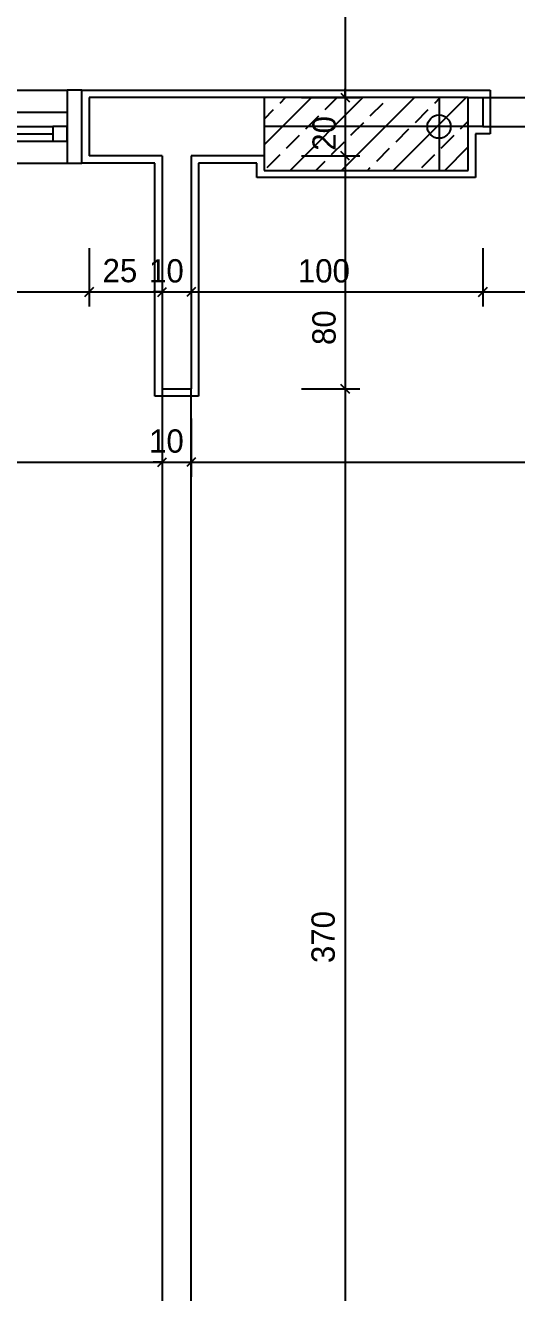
# Model space of a CAD drawing. Extents: x 182769.15 to 182771.38, y 101811.72 to 101812.21.
# Drawn here: x 182769.3163 to 182769.35, y 101811.9538 to 101812.0408 of the extents above; entities that cross this region are included whole.
import ezdxf

# ---------------------------------------------------------------- set-up
doc = ezdxf.new("R2010")
doc.units = 0
doc.header["$MEASUREMENT"] = 0
doc.linetypes.add('DOT3', pattern=[0.06, 0, -0.06])
doc.linetypes.add('DUZ', pattern=[500, 500])
doc.layers.get('0').update_dxf_attribs({"color": 1, "linetype": 'DUZ'})
for name, color, linetype in [('aks merkezleri', 1, 'Continuous'), ('DUVAR', 7, 'Continuous'), ('IZDOT', 2, 'DOT3'), ('iç yatay', 3, 'Continuous'), ('KAPI', 3, 'Continuous'), ('KOLON', 3, 'Continuous'), ('SIVA', 1, 'Continuous'), ('TARAMA', 15, 'Continuous')]:
    doc.layers.add(name, color=color, linetype=linetype)
doc.styles.add('İÇ ÖLÇÜ', font='stylu.ttf', dxfattribs={"height": 8})

msp = doc.modelspace()

# ---------------------------------------------------------------- linework, layer by layer
at = {"color": 0, "linetype": 'ByBlock'}
for p, q in [((182769.3379859896, 101812.0361237126), (182769.3385859896, 101812.0355237126)), ((182769.3379859896, 101812.0361237126), (182769.3385859896, 101812.0355237126)), ((182769.3385859896, 101812.0315237137), (182769.3379859896, 101812.0321237137)), ((182769.3385859896, 101812.0315237137), (182769.3379859896, 101812.0321237137)), ((182769.3210176411, 101812.0227771548), (182769.3204176411, 101812.0221771548)), ((182769.3204176411, 101812.0221771548), (182769.3210176411, 101812.0227771548)), ((182769.3254176411, 101812.0221771548), (182769.3260176411, 101812.0227771548)), ((182769.3254176411, 101812.0221771548), (182769.3260176411, 101812.0227771548)), ((182769.3280176411, 101812.0227771548), (182769.3274176411, 101812.0221771548)), ((182769.3280176411, 101812.0227771548), (182769.3274176411, 101812.0221771548)), ((182769.3480176411, 101812.0227771548), (182769.3474176411, 101812.0221771548)), ((182769.3474176411, 101812.0221771548), (182769.3480176411, 101812.0227771548)), ((182769.3385859896, 101812.0155237126), (182769.3379859896, 101812.0161237126)), ((182769.3379859896, 101812.0161237126), (182769.3385859896, 101812.0155237126)), ((182769.3254176411, 101812.0104972821), (182769.3260176411, 101812.0110972821)), ((182769.3254176411, 101812.0104972821), (182769.3260176411, 101812.0110972821)), ((182769.3280176411, 101812.0110972821), (182769.3274176411, 101812.0104972821)), ((182769.3280176411, 101812.0110972821), (182769.3274176411, 101812.0104972821))]:
    msp.add_line(p, q, dxfattribs=at)
at = {"layer": 'aks merkezleri'}
for p, q in [((182769.344717641, 101812.0358237138), (182769.344717641, 101812.0308237138)), ((182769.346717641, 101812.0338237138), (182769.3327176411, 101812.0338237138))]:
    msp.add_line(p, q, dxfattribs=at)
msp.add_circle((182769.344717641, 101812.0338237138), 0.0008, dxfattribs=at)
at = {"layer": 'DUVAR'}
for p, q in [((182769.3207176411, 101812.0358237126), (182769.3207176411, 101812.0318237126)), ((182769.3327176411, 101812.0358237126), (182769.3207176411, 101812.0358237126)), ((182769.346717641, 101812.0358237126), (182769.347717641, 101812.0358237126)), ((182769.347717641, 101812.0358237126), (182769.347717641, 101812.0338237126)), ((182769.347717641, 101812.0338237126), (182769.346717641, 101812.0338237138)), ((182769.325717641, 101812.0318237126), (182769.3207176411, 101812.0318237126)), ((182769.325717641, 101812.0318237126), (182769.325717641, 101812.0158237126)), ((182769.3327176411, 101812.0318237138), (182769.327717641, 101812.0318237126)), ((182769.327717641, 101812.0318237126), (182769.327717641, 101812.0158237126)), ((182769.325717641, 101812.0158237126), (182769.327717641, 101812.0158237126))]:
    msp.add_line(p, q, dxfattribs=at)
at = {"layer": 'IZDOT', "linetype": 'DOT3', "ltscale": 50}
for p, q in [((182769.347717641, 101812.0358237126), (182769.387717641, 101812.0358237126)), ((182769.347717641, 101812.0338237126), (182769.387717641, 101812.0338237126)), ((182769.325717641, 101812.0158237126), (182769.325717641, 101811.9418237126)), ((182769.327717641, 101811.9418237126), (182769.327717641, 101812.0158237126))]:
    msp.add_line(p, q, dxfattribs=at)
at = {"layer": 'iç yatay'}
for p, q in [((182769.3382859896, 101812.0762237126), (182769.3382859896, 101812.0354237126)), ((182769.3382859896, 101812.0358237126), (182769.3382859896, 101812.0364237126)), ((182769.3352859896, 101812.0358237126), (182769.3392859896, 101812.0358237126)), ((182769.3352859896, 101812.0358237126), (182769.3392859896, 101812.0358237126)), ((182769.3382859896, 101812.0358237126), (182769.3382859896, 101812.0318237137)), ((182769.3352859896, 101812.0318237137), (182769.3392859896, 101812.0318237137)), ((182769.3352859896, 101812.0318237137), (182769.3392859896, 101812.0318237137)), ((182769.3382859896, 101812.0322237137), (182769.3382859896, 101812.0154237126)), ((182769.3382859896, 101812.0318237137), (182769.3382859896, 101812.0312237137)), ((182769.3207176411, 101812.0254771548), (182769.3207176411, 101812.0214771548)), ((182769.3207176411, 101812.0254771548), (182769.3207176411, 101812.0214771548)), ((182769.325717641, 101812.0254771548), (182769.325717641, 101812.0214771548)), ((182769.325717641, 101812.0254771548), (182769.325717641, 101812.0214771548)), ((182769.327717641, 101812.0254771548), (182769.327717641, 101812.0214771548)), ((182769.327717641, 101812.0254771548), (182769.327717641, 101812.0214771548)), ((182769.347717641, 101812.0254771548), (182769.347717641, 101812.0214771548)), ((182769.347717641, 101812.0254771548), (182769.347717641, 101812.0214771548)), ((182769.2803021052, 101812.0224771548), (182769.3211176411, 101812.0224771548)), ((182769.320317641, 101812.0224771548), (182769.3261176411, 101812.0224771548)), ((182769.325717641, 101812.0224771548), (182769.325117641, 101812.0224771548)), ((182769.325717641, 101812.0224771548), (182769.327717641, 101812.0224771548)), ((182769.3273176411, 101812.0224771548), (182769.3481176411, 101812.0224771548)), ((182769.327717641, 101812.0224771548), (182769.328317641, 101812.0224771548)), ((182769.347317641, 101812.0224771548), (182769.3881644359, 101812.0224771548)), ((182769.3382859896, 101812.0162237126), (182769.3382859896, 101811.9414179092)), ((182769.3352859896, 101812.0158237126), (182769.3392859896, 101812.0158237126)), ((182769.3352859896, 101812.0158237126), (182769.3392859896, 101812.0158237126)), ((182769.325717641, 101812.0137972821), (182769.325717641, 101812.0097972821)), ((182769.325717641, 101812.0137972821), (182769.325717641, 101812.0097972821)), ((182769.327717641, 101812.0137972821), (182769.327717641, 101812.0097972821)), ((182769.327717641, 101812.0137972821), (182769.327717641, 101812.0097972821)), ((182769.263317641, 101812.0107972821), (182769.3261176411, 101812.0107972821)), ((182769.325717641, 101812.0107972821), (182769.325117641, 101812.0107972821)), ((182769.325717641, 101812.0107972821), (182769.327717641, 101812.0107972821)), ((182769.3273176411, 101812.0107972821), (182769.4241176411, 101812.0107972821)), ((182769.327717641, 101812.0107972821), (182769.328317641, 101812.0107972821))]:
    msp.add_line(p, q, dxfattribs=at)
at = {"layer": 'KAPI', "color": 8}
for p, q in [((182769.282217641, 101812.0363237126), (182769.3192176411, 101812.0363237126)), ((182769.282217641, 101812.0313237126), (182769.3192176411, 101812.0313237126))]:
    msp.add_line(p, q, dxfattribs=at)
at = {"layer": 'KAPI'}
for p, q in [((182769.320217641, 101812.0363237126), (182769.3192176411, 101812.0363237126)), ((182769.3192176411, 101812.0363237126), (182769.3192176411, 101812.0313237126)), ((182769.320217641, 101812.0313237126), (182769.320217641, 101812.0363237126)), ((182769.3192176411, 101812.0338237126), (182769.3182176411, 101812.0338237126)), ((182769.3182176411, 101812.0338237126), (182769.3182176411, 101812.0328237126)), ((182769.3192176411, 101812.0328237126), (182769.3192176411, 101812.0338237126)), ((182769.3017176411, 101812.0333237126), (182769.3182176411, 101812.0333237126)), ((182769.3182176411, 101812.0328237126), (182769.3192176411, 101812.0328237126)), ((182769.3192176411, 101812.0313237126), (182769.320217641, 101812.0313237126))]:
    msp.add_line(p, q, dxfattribs=at)
at = {"layer": 'KAPI', "color": 1}
for p, q in [((182769.300717641, 101812.0348237126), (182769.3192176411, 101812.0348237126)), ((182769.3017176411, 101812.0338237126), (182769.3182176411, 101812.0338237126)), ((182769.3017176411, 101812.0328237126), (182769.3182176411, 101812.0328237126))]:
    msp.add_line(p, q, dxfattribs=at)
at = {"layer": 'KOLON'}
for p, q in [((182769.3327176411, 101812.0358237126), (182769.3327176411, 101812.0308237126)), ((182769.346717641, 101812.0358237126), (182769.3327176411, 101812.0358237126)), ((182769.346717641, 101812.0308237126), (182769.346717641, 101812.0358237126)), ((182769.3327176411, 101812.0308237126), (182769.346717641, 101812.0308237126))]:
    msp.add_line(p, q, dxfattribs=at)
at = {"layer": 'SIVA'}
for p, q in [((182769.320217641, 101812.0363237126), (182769.3482176411, 101812.0363237126)), ((182769.320217641, 101812.0313237126), (182769.320217641, 101812.0363237126)), ((182769.3482176411, 101812.0363237126), (182769.3482176411, 101812.0333237121)), ((182769.3482176411, 101812.0333237121), (182769.347217641, 101812.0333237132)), ((182769.347217641, 101812.0333237132), (182769.347217641, 101812.0303237126)), ((182769.325217641, 101812.0313237126), (182769.320217641, 101812.0313237126)), ((182769.325217641, 101812.0153237126), (182769.325217641, 101812.0313237126)), ((182769.3322176411, 101812.0313237137), (182769.328217641, 101812.0313237127)), ((182769.328217641, 101812.0313237127), (182769.328217641, 101812.0153237126)), ((182769.3322176411, 101812.0303237126), (182769.3322176411, 101812.0313237137)), ((182769.347217641, 101812.0303237126), (182769.3322176411, 101812.0303237126)), ((182769.328217641, 101812.0153237126), (182769.325217641, 101812.0153237126))]:
    msp.add_line(p, q, dxfattribs=at)
at = {"layer": 'TARAMA'}
for p, q in [((182769.3327176411, 101812.0325767711), (182769.3359645825, 101812.0358237126)), ((182769.3338157343, 101812.0354426314), (182769.3341968156, 101812.0358237126)), ((182769.3345001164, 101812.0308237126), (182769.3395001164, 101812.0358237126)), ((182769.3369093265, 101812.0350006896), (182769.3377323495, 101812.0358237126)), ((182769.3380356503, 101812.0308237126), (182769.3430356504, 101812.0358237126)), ((182769.3400029186, 101812.0345587479), (182769.3408868021, 101812.0354426314)), ((182769.3415711843, 101812.0308237126), (182769.3465711843, 101812.0358237126)), ((182769.344422336, 101812.0354426314), (182769.3448034173, 101812.0358237126)), ((182769.3327176411, 101812.0343445381), (182769.3333737926, 101812.0350006896)), ((182769.3355835013, 101812.0336748644), (182769.3364673847, 101812.0345587479)), ((182769.3430965108, 101812.0341168061), (182769.3439803943, 101812.0350006896)), ((182769.3386770934, 101812.0332329227), (182769.3395609769, 101812.0341168061)), ((182769.3417706856, 101812.0327909809), (182769.3426545691, 101812.0336748644)), ((182769.346190103, 101812.0336748644), (182769.346717641, 101812.0342024025)), ((182769.3342576761, 101812.0323490392), (182769.3351415595, 101812.0332329227)), ((182769.3373512682, 101812.0319070975), (182769.3382351517, 101812.0327909809)), ((182769.3448642778, 101812.0323490392), (182769.3457481613, 101812.0332329227)), ((182769.3329318508, 101812.031023214), (182769.3338157343, 101812.0319070975)), ((182769.3404448604, 101812.0314651557), (182769.3413287439, 101812.0323490392)), ((182769.3435384526, 101812.031023214), (182769.344422336, 101812.0319070975)), ((182769.3451067182, 101812.0308237126), (182769.346717641, 101812.0324346355)), ((182769.3362678834, 101812.0308237126), (182769.3369093265, 101812.0314651557)), ((182769.3398034173, 101812.0308237126), (182769.3400029186, 101812.031023214))]:
    msp.add_line(p, q, dxfattribs=at)

# ---------------------------------------------------------------- texts
at = {"layer": 'iç yatay', "color": 11, "style": 'İÇ ÖLÇÜ'}
for s, p in [('20', (182769.3376344523, 101812.0321692476)), ('80', (182769.3376250819, 101812.018838759)), ('370', (182769.3375653454, 101811.9764213966))]:
    msp.add_text(s, height=0.0016, rotation=90, dxfattribs=at).set_placement(p)
for s, p in [('25', (182769.3216363819, 101812.0231462617)), ('10', (182769.3248283292, 101812.0231286921)), ('100', (182769.3350341857, 101812.0231286921)), ('10', (182769.3248283292, 101812.0114488194))]:
    msp.add_text(s, height=0.0016, dxfattribs=at).set_placement(p)

doc.saveas('drawing.dxf')
